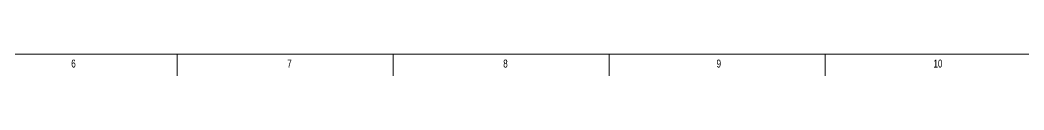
# Model space of a CAD drawing. Header units: millimetres. Extents: x 3220 to 226993, y 817 to 176024.
# Drawn here: x 89554 to 112400, y 118115 to 118607 of the extents above; entities that cross this region are included whole.
import ezdxf

# ---------------------------------------------------------------- set-up
doc = ezdxf.new("R2010")
doc.units = ezdxf.units.MM
doc.styles.add('SLDTEXTSTYLE0', font='TXT', dxfattribs={"width": 0.75})

# ---------------------------------------------------------------- blocks, each defined once
blk = doc.blocks.new('A1 E1-200')
at = {"color": 1, "linetype": 'Continuous', "lineweight": 18}
blk.add_line((-162844, 1960), (-1960, 1960), dxfattribs=at)
at = {"color": 5, "linetype": 'Continuous', "lineweight": 15}
for p, q in [((-101999, 983), (-101999, 1962)), ((-92200, 1962), (-92200, 983)), ((-82402, 983), (-82402, 1962)), ((-72604, 1962), (-72604, 983))]:
    blk.add_line(p, q, dxfattribs=at)
at = {"color": 5, "linetype": 'Continuous', "lineweight": 15, "attachment_point": 1, "style": 'SLDTEXTSTYLE0'}
for s, insert, char_height in [('6', (-106810, 1719), 363), ('7', (-97012, 1719), 363), ('8', (-87214, 1719), 363), ('9', (-77538, 1719), 363), ('10', (-67699, 1719), 362.9)]:
    blk.add_mtext(s, dxfattribs=dict(at, insert=insert, char_height=char_height))

msp = doc.modelspace()

# ---------------------------------------------------------------- block references
at = {"xscale": 0.5017310599597968, "yscale": 0.5017310599597968, "zscale": 0.5017310599597968}
msp.add_blockref('A1 E1-200', (144308.2, 117622.2), dxfattribs=at)

doc.saveas('drawing.dxf')
